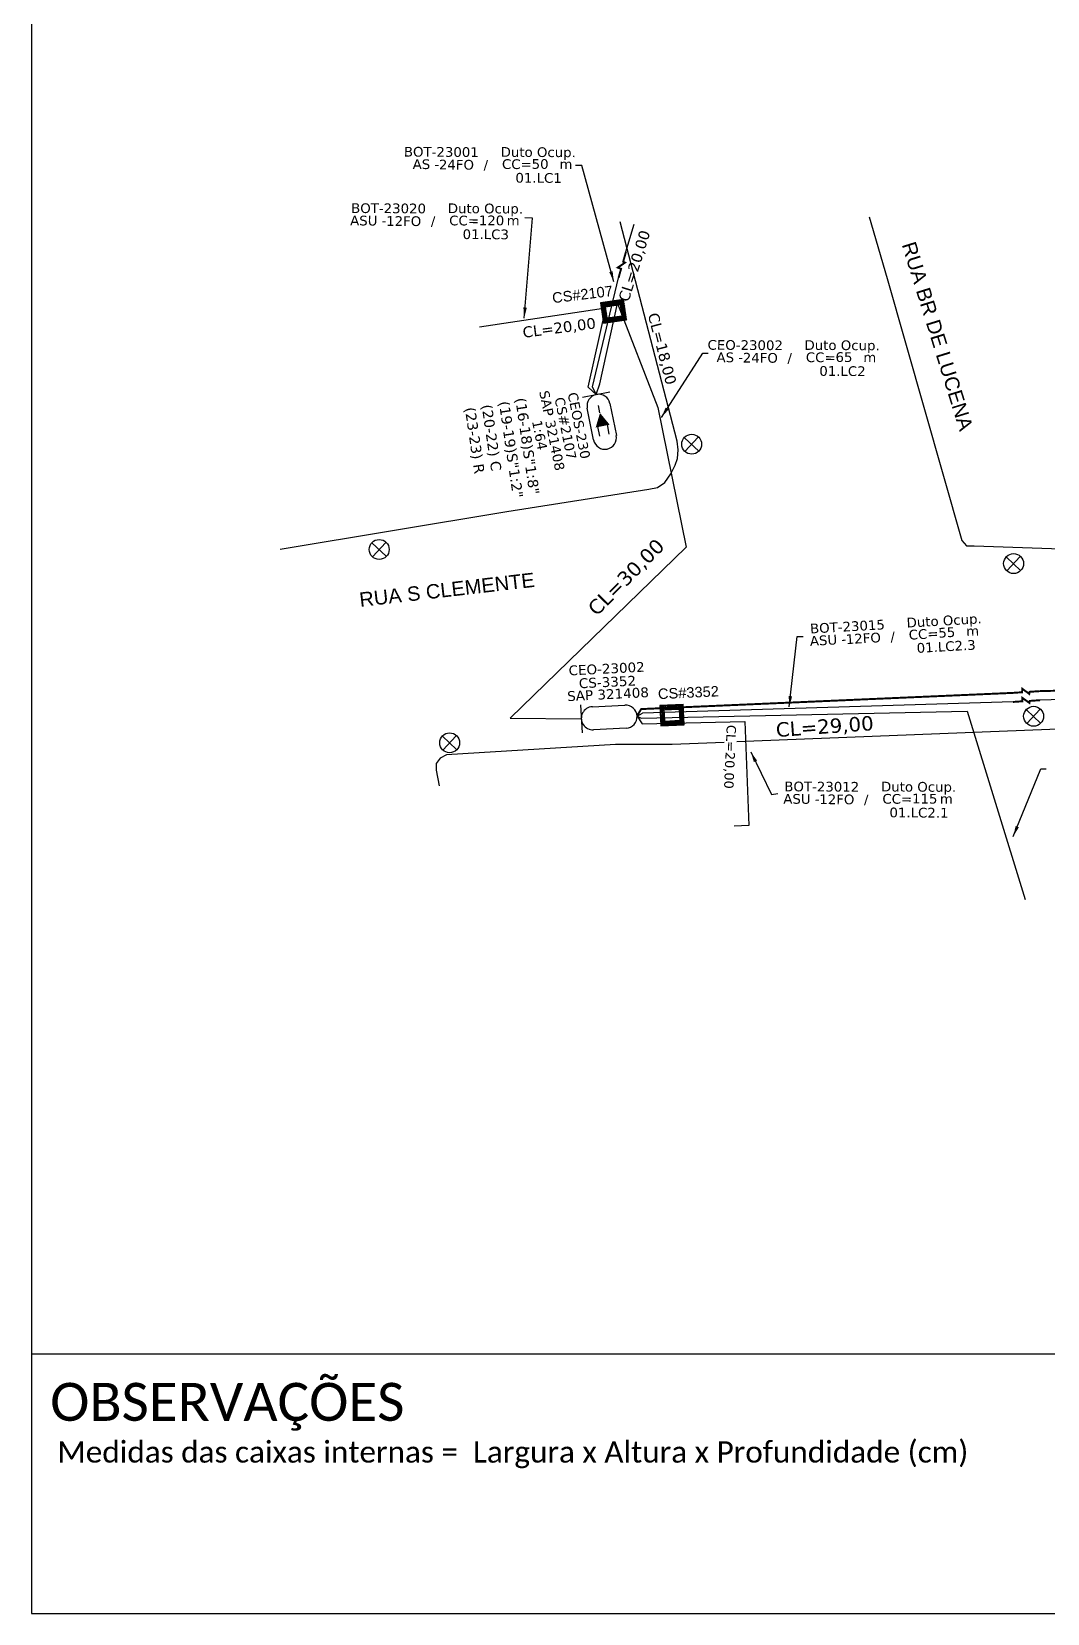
# Model space of a CAD drawing. Extents: x -89 to 749, y 705 to 1299.
# Drawn here: x -89.3 to 101.5, y 705 to 1002 of the extents above; entities that cross this region are included whole.
import ezdxf
from ezdxf.enums import TextEntityAlignment as Align

# ---------------------------------------------------------------- set-up
doc = ezdxf.new("R2010")
doc.units = 0
for name, color, linetype in [('10.1-Caixas Subterrâneas', 5, 'Continuous'), ('20.4-CEOS', 1, 'Continuous'), ('20.5-CEO', 1, 'Continuous'), ('Ancoragem Fachada', 7, 'Continuous'), ('CAP a instalar', 1, 'Continuous'), ('celulas gpon', 7, 'Continuous'), ('label_cabos', 7, 'Continuous'), ('locais', 7, 'Continuous'), ('QUADRA', 7, 'Continuous'), ('Subida Lateral', 5, 'Continuous')]:
    doc.layers.add(name, color=color, linetype=linetype)
doc.layers.add('Segmento Logradouro Texto', color=7, linetype='Continuous', lineweight=0)
doc.styles.add('ARIAL', font='arial.ttf')
doc.styles.add('DIGICADE', font='arial.ttf')
doc.styles.add('siredit', font='verdana.ttf')
doc.styles.add('WMF-Calibri0', font='calibri.ttf')
doc.linetypes.add('FENCELINE1', pattern='A,0.25,-0.1,[133,ltypeshp.shx,S=0.1,R=0,X=-0.1,Y=0],-0.1,1', length=1.45)
doc.dimstyles.new('CC', dxfattribs={"dimtxt": 1, "dimasz": 2, "dimexe": 0.18, "dimexo": 0.0625, "dimgap": 0.09, "dimtad": 0, "dimdec": 0, "dimrnd": 1, "dimzin": 0, "dimdsep": 46, "dimtxsty": 'siredit', "dimblk": 'NONE', "dimcen": 0, "dimse1": 1, "dimse2": 1, "dimsd1": 1, "dimsd2": 1, "dimclrt": 7, "dimadec": 0, "dimazin": 0, "dimtfac": 1, "dimtdec": 0, "dimtofl": 0, "dimtmove": 0, "dimatfit": 3, "dimfxl": 0, "dimtolj": 1, "dimtzin": 0, "dimarcsym": 0})

# ---------------------------------------------------------------- blocks, each defined once
blk = doc.blocks.new('*X58')
at = {"color": 0, "linetype": 'Continuous'}
for p, q in [((-1.25, 0.34099), (-0.49099, 1.1)), ((-1.25, 0.517767), (-0.667767, 1.1)), ((-1.25, 0.694544), (-0.844544, 1.1)), ((-1.25, 0.87132), (-1.02132, 1.1)), ((-1.25, 1.048097), (-1.198097, 1.1)), ((-1.25, 0.164214), (-0.8035, 0.610714)), ((-1.25, -0.012563), (-0.8035, 0.433937)), ((-1.25, -0.18934), (-0.8035, 0.25716)), ((-1.25, -0.366117), (-0.8035, 0.080383)), ((-0.789214, 0.625), (-0.314214, 1.1)), ((-0.612437, 0.625), (-0.137437, 1.1)), ((-0.43566, 0.625), (0.03934, 1.1)), ((-0.258883, 0.625), (0.216117, 1.1)), ((-0.082107, 0.625), (0.392893, 1.1)), ((0.09467, 0.625), (0.56967, 1.1)), ((0.271447, 0.625), (0.746447, 1.1)), ((0.448223, 0.625), (0.923223, 1.1)), ((0.625, 0.625), (1.1, 1.1)), ((0.801777, 0.625), (1.25, 1.073223)), ((0.8035, 0.449947), (1.25, 0.896447)), ((0.8035, 0.27317), (1.25, 0.71967)), ((0.8035, 0.096393), (1.25, 0.542893)), ((0.8035, -0.080383), (1.25, 0.366117)), ((0.8035, -0.25716), (1.25, 0.18934)), ((0.8035, -0.433937), (1.25, 0.012563)), ((-1.25, -0.542893), (-0.8035, -0.096393)), ((-1.25, -0.71967), (-0.8035, -0.27317)), ((-1.25, -0.896447), (-0.8035, -0.449947)), ((-1.25, -1.073223), (-0.801777, -0.625)), ((-1.1, -1.1), (-0.625, -0.625)), ((-0.923223, -1.1), (-0.448223, -0.625)), ((-0.746447, -1.1), (-0.271447, -0.625)), ((-0.56967, -1.1), (-0.09467, -0.625)), ((-0.392893, -1.1), (0.082107, -0.625)), ((-0.216117, -1.1), (0.258883, -0.625)), ((-0.03934, -1.1), (0.43566, -0.625)), ((0.137437, -1.1), (0.612437, -0.625)), ((0.314214, -1.1), (0.789214, -0.625)), ((0.49099, -1.1), (1.25, -0.34099)), ((0.667767, -1.1), (1.25, -0.517767)), ((0.8035, -0.610714), (1.25, -0.164214)), ((0.844544, -1.1), (1.25, -0.694544)), ((1.02132, -1.1), (1.25, -0.87132)), ((1.198097, -1.1), (1.25, -1.048097))]:
    blk.add_line(p, q, dxfattribs=at)
blk = doc.blocks.new('MANHOLE_MQ')
at = {"color": 0, "linetype": 'Continuous'}
for p, q in [((0.00000623, 0.00000569), (-0.00000627, 0.00000569)), ((-0.00000627, 0.00000569), (-0.00000627, -0.00000531)), ((-0.00000404, 0.00000331), (0.00000399, 0.00000331)), ((-0.00000404, -0.00000294), (-0.00000404, 0.00000331)), ((0.00000399, 0.00000331), (0.00000399, -0.00000294)), ((0.00000623, -0.00000531), (0.00000623, 0.00000569)), ((-0.00000627, -0.00000531), (0.00000623, -0.00000531)), ((0.00000399, -0.00000294), (-0.00000404, -0.00000294)), ((0.00000399, -0.00000294), (0.00000399, -0.00000294))]:
    blk.add_line(p, q, dxfattribs=at)
at = {"color": 0, "linetype": 'Continuous', "xscale": 5e-06, "yscale": 5e-06, "zscale": 1e-05}
blk.add_blockref('*X58', (-0.00000002, 0.00000019), dxfattribs=at)
blk = doc.blocks.new('_None')
blk = doc.blocks.new('Inst CB DT OCUP CFOA-SM-AS-80-TS-24')
at = {"layer": 'label_cabos', "color": 0, "style": 'siredit'}
for tag, flags, p in [('ID_ATIVIDADE', 3, (1.31, 2.67)), ('FATOR', 1, (11.56, 2.55))]:
    blk.add_attdef(tag, text='', height=1, rotation=359.69, dxfattribs=dict(at, flags=flags)).set_placement(p, align=Align.MIDDLE_CENTER)
for tag, p in [('DESTINO_CABO', (3.13, 1.26)), ('TIPO_CABO', (13.11, 1.24)), ('TIPO_CABO', (1.76, 0)), ('CABO', (4.69, -0.05)), ('/', (7.71, -0.05)), ('LANCE', (10.91, 0)), ('UND', (15.96, 0)), ('FID', (13.15, -1.41))]:
    blk.add_attdef(tag, text='', height=1, rotation=359.69, dxfattribs=at).set_placement(p, align=Align.MIDDLE_CENTER)
blk.add_attdef('QTDE', (12.43, -0.47), '', height=1, rotation=359.69, dxfattribs=at)
blk = doc.blocks.new('Inst CB DT OCUP CFOA-SM-ASU-120-S-12')
at = {"layer": 'label_cabos', "color": 0, "style": 'siredit'}
for tag, flags, p in [('ID_ATIVIDADE', 3, (1.31, 2.67)), ('FATOR', 1, (11.56, 2.55))]:
    blk.add_attdef(tag, text='', height=1, rotation=359.69, dxfattribs=dict(at, flags=flags)).set_placement(p, align=Align.MIDDLE_CENTER)
for tag, p in [('DESTINO_CABO', (3.13, 1.26)), ('TIPO_CABO', (13.11, 1.24)), ('TIPO_CABO', (1.26, 0)), ('CABO', (4.69, -0.05)), ('/', (7.71, -0.05)), ('LANCE', (10.91, 0)), ('UND', (15.96, 0)), ('FID', (13.15, -1.41))]:
    blk.add_attdef(tag, text='', height=1, rotation=359.69, dxfattribs=at).set_placement(p, align=Align.MIDDLE_CENTER)
blk.add_attdef('QTDE', (12.43, -0.47), '', height=1, rotation=359.69, dxfattribs=at)
blk = doc.blocks.new('*U69')
at = {"layer": '20.4-CEOS', "color": 7, "style": 'siredit'}
for tag, p in [('FIBRAS_SPLITTER', (0, 0)), ('FIBRAS_TOP_C', (0, -4.13)), ('RESERVA_FINAIS', (0, -5.46))]:
    blk.add_attdef(tag, p, '', height=1.01, dxfattribs=at)
for tag, p, flags in [('ID_ATIVIDADE', (0, -6.77), 3), ('FATOR', (0, -8.09), 1), ('QTDE', (0, -9.4), 1), ('FID', (0, -10.71), 1)]:
    blk.add_attdef(tag, p, '', height=1.01, dxfattribs=dict(at, flags=flags))
blk = doc.blocks.new('*U71')
at = {"layer": '20.4-CEOS', "color": 7, "style": 'siredit'}
for tag, p in [('FIBRAS_SPLITTER', (0, 0)), ('FIBRAS_TOP_C', (0, -4.13)), ('RESERVA_FINAIS', (0, -5.46))]:
    blk.add_attdef(tag, p, '', height=1.01, dxfattribs=at)
for tag, p, flags in [('ID_ATIVIDADE', (0, -6.77), 3), ('FATOR', (0, -8.09), 1), ('QTDE', (0, -9.4), 1), ('FID', (0, -10.71), 1)]:
    blk.add_attdef(tag, p, '', height=1.01, dxfattribs=dict(at, flags=flags))

msp = doc.modelspace()

# ---------------------------------------------------------------- linework, layer by layer
msp.add_lwpolyline([(-89.32, 705.02), (749.25, 705.02), (749.25, 1299.02), (-89.32, 1299.02), (-89.32, 705.02)])
at = {"color": 7}
msp.add_lwpolyline([(-89.24, 753.78), (237.71, 753.78)], dxfattribs=at)
at = {"layer": '20.4-CEOS'}
for p, q in [((16.23, 925.35), (15.03, 931.33)), ((19.29, 932.18), (20.5, 926.21))]:
    msp.add_line(p, q, dxfattribs=at)
for points in [[(14.16, 933.37), (19.3, 934.4)], [(17.43, 930.42), (17.14, 931.85)], [(16.98, 927.87), (17.34, 926.06)], [(18.75, 928.23), (19.12, 926.42)]]:
    msp.add_lwpolyline(points, dxfattribs=at)
msp.add_lwpolyline([(17.43, 930.42, 0, 2.68, 0), (17.93, 927.95, 2.68, 2.68, 0)], format="xyseb", dxfattribs=at)
for centre, start, end in [((17.16, 931.76), 11.3869, 191.3869), ((18.36, 925.78), 191.3869, 11.3869)]:
    msp.add_arc(centre, 2.17, start, end, dxfattribs=at)
at = {"layer": '20.5-CEO', "color": 5}
for p, q in [((15.99, 875.27), (22.11, 875.58)), ((22.32, 871.22), (16.21, 870.91))]:
    msp.add_line(p, q, dxfattribs=at)
msp.add_lwpolyline([(13.79, 875.61), (14.06, 870.35)], dxfattribs=at)
for centre, start, end in [((16.1, 873.09), 92.8774, 272.8774), ((22.21, 873.4), 272.8774, 92.8774)]:
    msp.add_arc(centre, 2.18, start, end, dxfattribs=at)
at = {"layer": 'CAP a instalar', "color": 7, "linetype": 'FENCELINE1', "ltscale": 5}
for points in [[(22.31, 960.7), (23.84, 965.88)], [(170.95, 878.64), (100.07, 876.49), (100.07, 876.49)]]:
    msp.add_lwpolyline(points, dxfattribs=at)
at = {"layer": 'CAP a instalar', "color": 7, "ltscale": 5}
for points in [[(16.05, 935.3), (20.92, 955.82)], [(17.37, 935.87), (20.71, 950.97), (20.71, 950.97), (28.28, 931.42), (33.6, 905.23), (0.55, 873.12), (13.92, 872.98)], [(16.73, 933.89), (17.37, 935.87)], [(16.73, 933.89), (16.05, 935.3)], [(95.01, 876.16), (25.41, 874.05)], [(24.39, 873.51), (25.16, 873.1), (86.42, 874.45), (86.42, 874.45)], [(86.42, 874.45), (97.31, 839.04)], [(25.37, 872.07), (44.65, 872.49), (45.39, 852.98), (42.63, 852.85)]]:
    msp.add_lwpolyline(points, dxfattribs=at)
at = {"layer": 'CAP a instalar', "color": 8, "ltscale": 5}
for points in [[(18.51, 950.07), (-5.19, 946.55)], [(15.18, 935.28), (18.51, 950.07)], [(16.73, 933.89), (15.18, 935.28)]]:
    msp.add_lwpolyline(points, dxfattribs=at)
at = {"layer": 'CAP a instalar', "color": 10, "linetype": 'FENCELINE1', "ltscale": 5, "const_width": 0.365}
msp.add_lwpolyline([(100.04, 878.19), (172.66, 879.99)], dxfattribs=at)
at = {"layer": 'CAP a instalar', "color": 10, "ltscale": 5, "const_width": 0.365}
msp.add_lwpolyline([(24.39, 873.51), (25.16, 874.82), (94.98, 877.86)], dxfattribs=at)
at = {"layer": 'CAP a instalar', "color": 5, "ltscale": 5}
for points in [[(24.39, 873.51), (25.41, 874.05)], [(24.39, 873.51), (25.37, 872.07)]]:
    msp.add_lwpolyline(points, dxfattribs=at)
at = {"layer": 'locais', "color": 1}
for p, q in [((33.29, 925.78), (35.97, 923.27)), ((35.88, 925.87), (33.37, 923.19)), ((-25.41, 906.02), (-22.72, 903.51)), ((-22.81, 906.11), (-25.32, 903.43)), ((93.75, 903.37), (96.43, 900.86)), ((96.35, 903.45), (93.83, 900.77)), ((97.51, 874.7), (100.19, 872.19)), ((100.11, 874.79), (97.59, 872.1)), ((-12.17, 869.72), (-9.49, 867.21)), ((-9.57, 869.81), (-12.08, 867.13))]:
    msp.add_line(p, q, dxfattribs=at)
for centre in [(34.65, 924.55), (-24.04, 904.79), (95.11, 902.14), (98.87, 873.47), (-10.81, 868.49)]:
    msp.add_circle(centre, 1.87, dxfattribs=at)
at = {"layer": 'QUADRA', "color": 4}
for points in [[(-42.65, 904.82), (-0.07, 911.92), (26.6, 916.11), (28.21, 916.43), (29.59, 917.39), (30.72, 919.01), (31.57, 920.61), (32.01, 921.9), (32.11, 923.51), (31.95, 925.11), (21.21, 966.3)], [(67.99, 967.25), (71.39, 955.69), (85.37, 906.45), (86.25, 905.48), (87.7, 905.48), (105.87, 904.85), (171.07, 906.45), (281.64, 912.38)], [(67.99, 967.25), (71.39, 955.69), (85.37, 906.45), (86.25, 905.48), (87.7, 905.48), (105.87, 904.85), (171.07, 906.45), (281.64, 912.38)], [(277.94, 863.99), (275.22, 875.24), (274.26, 876.2), (257.28, 876.2), (206.25, 874.92), (197.7, 874.92), (196.5, 874.27), (195.77, 873.3), (195.71, 871.7), (197.14, 864.62), (198.51, 856.57), (197.85, 855.6), (196.66, 855.28), (190.52, 853.67), (189.16, 853.67), (188.01, 853.99), (187.43, 855.28), (185.7, 862.37), (183.24, 872.34), (182.3, 872.66), (181.01, 873.3), (173.37, 873.62), (168.66, 873.62), (43.15, 868.64)], [(40.73, 868.54), (31, 868.15), (20.32, 868.15), (-11.4, 866.23), (-12.58, 865.58), (-13.31, 864.62), (-13.37, 863.32), (-12.76, 860.42)]]:
    msp.add_lwpolyline(points, dxfattribs=at)
at = {"layer": 'Subida Lateral', "color": 5, "const_width": 0.365}
for points in [[(20.92, 955.82), (21.39, 957.49), (20.77, 957.72), (22.13, 958.65), (21.79, 958.83), (22.31, 960.7)], [(94.98, 877.86), (96.71, 877.98), (96.72, 878.65), (98.05, 877.67), (98.11, 878.06), (100.04, 878.19)], [(95.01, 876.16), (96.74, 876.28), (96.74, 876.94), (98.08, 875.97), (98.14, 876.35), (100.07, 876.49)]]:
    msp.add_lwpolyline(points, dxfattribs=at)

# ---------------------------------------------------------------- block references
at = {"layer": '10.1-Caixas Subterrâneas', "color": 30, "xscale": 348757.8091171074, "yscale": 348757.8091171076, "zscale": 348757.8091171075}
for p, rotation in [((19.97, 949.56), 188.4203715481281), ((30.94, 873.74), 182.833650342418)]:
    msp.add_blockref('MANHOLE_MQ', p, dxfattribs=dict(at, rotation=rotation))
at = {"layer": '20.4-CEOS', "color": 0, "lineweight": 0}
ref = msp.add_blockref('*U69', (1.5, 933.13), dxfattribs=dict(at, xscale=1.934957074644737, yscale=1.934957074644736, zscale=1.934957074644736, rotation=278.4045208440202))
ref.add_attrib('FIBRAS_SPLITTER', '(16-18)S"1:8"', (1.5, 933.13), dxfattribs={"color": 7, "height": 1.9537, "rotation": 278.4045, "style": 'siredit'})
ref.add_attrib('FIBRAS_TOP_C', '(20-22) C', (-4.82, 931.87), dxfattribs={"color": 7, "height": 1.954, "rotation": 278.4045, "style": 'siredit'})
ref.add_attrib('RESERVA_FINAIS', '(23-23) R', (-7.97, 931.36), dxfattribs={"color": 7, "height": 1.954, "rotation": 278.4045, "style": 'siredit'})
ref = msp.add_blockref('*U71', (-1.58, 932.49), dxfattribs=dict(at, xscale=1.934957074644737, yscale=1.934957074644736, zscale=1.934957074644736, rotation=278.4045208440202))
ref.add_attrib('FIBRAS_SPLITTER', '(19-19)S"1:2"', (-1.58, 932.49), dxfattribs={"color": 7, "height": 1.9537, "rotation": 278.4045, "style": 'siredit'})
at = {"layer": 'label_cabos', "color": 0, "lineweight": 0}
ref = msp.add_blockref('Inst CB DT OCUP CFOA-SM-AS-80-TS-24', (-18.08, 977.13), dxfattribs=dict(at, xscale=1.823352377162471, yscale=1.823352377162471, zscale=1.823352377162471))
ref.add_attrib('DESTINO_CABO', 'BOT-23001', dxfattribs={"color": 0, "height": 1.823, "rotation": 359.69, "style": 'siredit'}).set_placement((-12.37, 979.44), align=Align.MIDDLE_CENTER)
ref.add_attrib('CABO', '24FO', dxfattribs={"color": 0, "height": 1.823, "rotation": 359.69, "style": 'siredit'}).set_placement((-9.53, 977.04), align=Align.MIDDLE_CENTER)
ref.add_attrib('TIPO_CABO', 'Duto Ocup.', dxfattribs={"color": 0, "height": 1.823, "rotation": 359.69, "style": 'siredit'}).set_placement((5.83, 979.4), align=Align.MIDDLE_CENTER)
ref.add_attrib('/', '/', dxfattribs={"color": 0, "height": 1.82, "rotation": 359.69, "style": 'siredit'}).set_placement((-4.01, 977.04), align=Align.MIDDLE_CENTER)
ref.add_attrib('TIPO_CABO', 'AS - ', dxfattribs={"color": 0, "height": 1.823, "rotation": 359.69, "style": 'siredit'}).set_placement((-14.86, 977.13), align=Align.MIDDLE_CENTER)
ref.add_attrib('FID', '01.LC1', dxfattribs={"color": 0, "height": 1.823, "rotation": 359.69, "style": 'siredit'}).set_placement((5.9, 974.56), align=Align.MIDDLE_CENTER)
ref.add_attrib('LANCE', 'CC=', dxfattribs={"color": 0, "height": 1.823, "rotation": 359.69, "style": 'siredit'}).set_placement((1.82, 977.14), align=Align.MIDDLE_CENTER)
ref.add_attrib('QTDE', '50', (4.59, 976.27), dxfattribs={"color": 0, "height": 1.823, "rotation": 359.69, "style": 'siredit'})
ref.add_attrib('UND', 'm', dxfattribs={"color": 0, "height": 1.82, "rotation": 359.69, "style": 'siredit'}).set_placement((11.03, 977.14), align=Align.MIDDLE_CENTER)
ref = msp.add_blockref('Inst CB DT OCUP CFOA-SM-ASU-120-S-12', (-27.99, 966.55), dxfattribs=dict(at, xscale=1.823352377162471, yscale=1.823352377162471, zscale=1.823352377162471))
ref.add_attrib('DESTINO_CABO', 'BOT-23020', dxfattribs={"color": 0, "height": 1.823, "rotation": 359.69, "style": 'siredit'}).set_placement((-22.28, 968.85), align=Align.MIDDLE_CENTER)
ref.add_attrib('CABO', '12FO', dxfattribs={"color": 0, "height": 1.823, "rotation": 359.69, "style": 'siredit'}).set_placement((-19.44, 966.45), align=Align.MIDDLE_CENTER)
ref.add_attrib('TIPO_CABO', 'Duto Ocup.', dxfattribs={"color": 0, "height": 1.823, "rotation": 359.69, "style": 'siredit'}).set_placement((-4.09, 968.82), align=Align.MIDDLE_CENTER)
ref.add_attrib('/', '/', dxfattribs={"color": 0, "height": 1.82, "rotation": 359.69, "style": 'siredit'}).set_placement((-13.92, 966.45), align=Align.MIDDLE_CENTER)
ref.add_attrib('TIPO_CABO', 'ASU - ', dxfattribs={"color": 0, "height": 1.823, "rotation": 359.69, "style": 'siredit'}).set_placement((-25.69, 966.54), align=Align.MIDDLE_CENTER)
ref.add_attrib('FID', '01.LC3', dxfattribs={"color": 0, "height": 1.823, "rotation": 359.69, "style": 'siredit'}).set_placement((-4.02, 963.97), align=Align.MIDDLE_CENTER)
ref.add_attrib('LANCE', 'CC=', dxfattribs={"color": 0, "height": 1.823, "rotation": 359.69, "style": 'siredit'}).set_placement((-8.1, 966.55), align=Align.MIDDLE_CENTER)
ref.add_attrib('QTDE', '120', (-5.33, 965.68), dxfattribs={"color": 0, "height": 1.823, "rotation": 359.69, "style": 'siredit'})
ref.add_attrib('UND', 'm', dxfattribs={"color": 0, "height": 1.82, "rotation": 359.69, "style": 'siredit'}).set_placement((1.12, 966.55), align=Align.MIDDLE_CENTER)
ref = msp.add_blockref('Inst CB DT OCUP CFOA-SM-AS-80-TS-24', (39, 940.87), dxfattribs=dict(at, xscale=1.823352377162471, yscale=1.823352377162471, zscale=1.823352377162471))
ref.add_attrib('DESTINO_CABO', 'CEO-23002', dxfattribs={"color": 0, "height": 1.823, "rotation": 359.69, "style": 'siredit'}).set_placement((44.71, 943.17), align=Align.MIDDLE_CENTER)
ref.add_attrib('CABO', '24FO', dxfattribs={"color": 0, "height": 1.823, "rotation": 359.69, "style": 'siredit'}).set_placement((47.54, 940.78), align=Align.MIDDLE_CENTER)
ref.add_attrib('TIPO_CABO', 'Duto Ocup.', dxfattribs={"color": 0, "height": 1.823, "rotation": 359.69, "style": 'siredit'}).set_placement((62.9, 943.14), align=Align.MIDDLE_CENTER)
ref.add_attrib('/', '/', dxfattribs={"color": 0, "height": 1.82, "rotation": 359.69, "style": 'siredit'}).set_placement((53.06, 940.78), align=Align.MIDDLE_CENTER)
ref.add_attrib('TIPO_CABO', 'AS - ', dxfattribs={"color": 0, "height": 1.823, "rotation": 359.69, "style": 'siredit'}).set_placement((42.21, 940.86), align=Align.MIDDLE_CENTER)
ref.add_attrib('FID', '01.LC2', dxfattribs={"color": 0, "height": 1.823, "rotation": 359.69, "style": 'siredit'}).set_placement((62.97, 938.29), align=Align.MIDDLE_CENTER)
ref.add_attrib('LANCE', 'CC=', dxfattribs={"color": 0, "height": 1.823, "rotation": 359.69, "style": 'siredit'}).set_placement((58.89, 940.87), align=Align.MIDDLE_CENTER)
ref.add_attrib('QTDE', '65', (61.66, 940.01), dxfattribs={"color": 0, "height": 1.823, "rotation": 359.69, "style": 'siredit'})
ref.add_attrib('UND', 'm', dxfattribs={"color": 0, "height": 1.82, "rotation": 359.69, "style": 'siredit'}).set_placement((68.1, 940.87), align=Align.MIDDLE_CENTER)
ref = msp.add_blockref('Inst CB DT OCUP CFOA-SM-ASU-120-S-12', (58.35, 887.67), dxfattribs=dict(at, xscale=1.823352377162471, yscale=1.823352377162471, zscale=1.823352377162471, rotation=3.576334385701411))
ref.add_attrib('DESTINO_CABO', 'BOT-23015', dxfattribs={"color": 0, "height": 1.823, "rotation": 3.2663, "style": 'siredit'}).set_placement((63.9, 890.32), align=Align.MIDDLE_CENTER)
ref.add_attrib('CABO', '12FO', dxfattribs={"color": 0, "height": 1.823, "rotation": 3.2663, "style": 'siredit'}).set_placement((66.88, 888.11), align=Align.MIDDLE_CENTER)
ref.add_attrib('TIPO_CABO', 'Duto Ocup.', dxfattribs={"color": 0, "height": 1.823, "rotation": 3.2663, "style": 'siredit'}).set_placement((82.06, 891.43), align=Align.MIDDLE_CENTER)
ref.add_attrib('/', '/', dxfattribs={"color": 0, "height": 1.82, "rotation": 3.2663, "style": 'siredit'}).set_placement((72.39, 888.45), align=Align.MIDDLE_CENTER)
ref.add_attrib('TIPO_CABO', 'ASU - ', dxfattribs={"color": 0, "height": 1.823, "rotation": 3.2663, "style": 'siredit'}).set_placement((60.65, 887.81), align=Align.MIDDLE_CENTER)
ref.add_attrib('FID', '01.LC2.3', dxfattribs={"color": 0, "height": 1.823, "rotation": 3.2663, "style": 'siredit'}).set_placement((82.44, 886.59), align=Align.MIDDLE_CENTER)
ref.add_attrib('LANCE', 'CC=', dxfattribs={"color": 0, "height": 1.823, "rotation": 3.2663, "style": 'siredit'}).set_placement((78.2, 888.91), align=Align.MIDDLE_CENTER)
ref.add_attrib('QTDE', '55', (81.02, 888.22), dxfattribs={"color": 0, "height": 1.823, "rotation": 3.2663, "style": 'siredit'})
ref.add_attrib('UND', 'm', dxfattribs={"color": 0, "height": 1.82, "rotation": 3.2663, "style": 'siredit'}).set_placement((87.4, 889.49), align=Align.MIDDLE_CENTER)
ref = msp.add_blockref('Inst CB DT OCUP CFOA-SM-ASU-120-S-12', (53.37, 857.96), dxfattribs=dict(at, xscale=1.823352377162471, yscale=1.823352377162471, zscale=1.823352377162471))
ref.add_attrib('DESTINO_CABO', 'BOT-23012', dxfattribs={"color": 0, "height": 1.823, "rotation": 359.69, "style": 'siredit'}).set_placement((59.08, 860.26), align=Align.MIDDLE_CENTER)
ref.add_attrib('CABO', '12FO', dxfattribs={"color": 0, "height": 1.823, "rotation": 359.69, "style": 'siredit'}).set_placement((61.91, 857.87), align=Align.MIDDLE_CENTER)
ref.add_attrib('TIPO_CABO', 'Duto Ocup.', dxfattribs={"color": 0, "height": 1.823, "rotation": 359.69, "style": 'siredit'}).set_placement((77.27, 860.23), align=Align.MIDDLE_CENTER)
ref.add_attrib('/', '/', dxfattribs={"color": 0, "height": 1.82, "rotation": 359.69, "style": 'siredit'}).set_placement((67.43, 857.87), align=Align.MIDDLE_CENTER)
ref.add_attrib('TIPO_CABO', 'ASU - ', dxfattribs={"color": 0, "height": 1.823, "rotation": 359.69, "style": 'siredit'}).set_placement((55.67, 857.95), align=Align.MIDDLE_CENTER)
ref.add_attrib('FID', '01.LC2.1', dxfattribs={"color": 0, "height": 1.823, "rotation": 359.69, "style": 'siredit'}).set_placement((77.34, 855.38), align=Align.MIDDLE_CENTER)
ref.add_attrib('LANCE', 'CC=', dxfattribs={"color": 0, "height": 1.823, "rotation": 359.69, "style": 'siredit'}).set_placement((73.26, 857.96), align=Align.MIDDLE_CENTER)
ref.add_attrib('QTDE', '115', (76.03, 857.1), dxfattribs={"color": 0, "height": 1.823, "rotation": 359.69, "style": 'siredit'})
ref.add_attrib('UND', 'm', dxfattribs={"color": 0, "height": 1.82, "rotation": 359.69, "style": 'siredit'}).set_placement((82.48, 857.96), align=Align.MIDDLE_CENTER)

# ---------------------------------------------------------------- texts
at = {"color": 7, "style": 'WMF-Calibri0'}
msp.add_text('OBSERVAÇÕES', height=7.1308, dxfattribs=at).set_placement((-85.83, 741.17))
at = {"color": 7, "insert": (-84.48, 737.33), "char_height": 4, "width": 658.8434, "attachment_point": 1, "style": 'WMF-Calibri0'}
msp.add_mtext('Medidas das caixas internas =  Largura x Altura x Profundidade (cm)', dxfattribs=at)
at = {"layer": '10.1-Caixas Subterrâneas', "color": 30, "style": 'ARIAL'}
for s, rotation, p in [('CS#2107', 6.8605, (8.57, 951.03)), ('CS#3352', 2.6756, (28.36, 876.68))]:
    msp.add_text(s, height=1.965, rotation=rotation, dxfattribs=at).set_placement(p)
at = {"layer": '20.4-CEOS', "color": 7, "lineweight": 0, "style": 'siredit'}
for s, p in [('SAP 321408', (9.33, 927.29)), ('CS#2107', (11.87, 927.71)), ('CEOS-230', (14.4, 928.24)), ('1:64', (7.01, 926.45))]:
    msp.add_text(s, height=1.841, rotation=281.3869, dxfattribs=at).set_placement(p, align=Align.TOP_CENTER)
at = {"layer": '20.4-CEOS', "color": 5, "lineweight": 0, "style": 'siredit'}
msp.add_text('CEO-23002', height=1.841, rotation=2.8774, dxfattribs=at).set_placement((18.63, 883.33), align=Align.TOP_CENTER)
at = {"layer": '20.5-CEO', "color": 5, "lineweight": 0, "style": 'siredit'}
for s, p in [('CS-3352', (18.78, 880.83)), ('SAP 321408', (18.89, 878.54))]:
    msp.add_text(s, height=1.848, rotation=2.8774, dxfattribs=at).set_placement(p, align=Align.TOP_CENTER)
at = {"layer": 'celulas gpon', "style": 'siredit'}
for s, height, rotation, p in [('CL=20,00', 2.035, 72.6067, (22.77, 951.14)), ('CL=20,00', 2.035, 7.4871, (3.04, 944.52)), ('CL=18,00', 2.035, 284.6222, (26.39, 948.92)), ('CL=30,00', 2.706, 45.1512, (16.79, 892.14)), ('CL=29,00', 2.706, 4.109, (50.56, 869.56)), ('CL=20,00', 1.765, 267.5892, (41.24, 871.88))]:
    msp.add_text(s, height=height, rotation=rotation, dxfattribs=at).set_placement(p)
at = {"layer": 'Segmento Logradouro Texto', "color": 5, "linetype": 'Continuous', "char_height": 2.6996, "attachment_point": 1, "style": 'DIGICADE'}
for s, insert, width, rotation in [('\\fArial|b0|i0|c0|p34;\\W1.0000000000;\\T1.0000000000;\\o\\lRUA BR DE LUCENA', (76.65, 962.85), 37.6454, 287.2228), ('\\fArial|b0|i0|c0|p34;\\W1.0000000000;\\T1.0000000000;\\o\\lRUA S CLEMENTE', (-27.91, 896.68), 33.8612, 6.5626)]:
    msp.add_mtext(s, dxfattribs=dict(at, insert=insert, width=width, rotation=rotation))

# ---------------------------------------------------------------- leaders
at = {"layer": 'Ancoragem Fachada'}
for points in [[(20.02, 955.03), (13.99, 976.88), (12.85, 976.88)], [(3.2, 948.24), (4.73, 966.99), (3.3, 967.09)], [(28.95, 929.57), (36.77, 941.64), (37.75, 941.64)], [(52.97, 875.26), (54.44, 888.47), (55.58, 888.47)], [(45.75, 866.8), (49.66, 858.81), (50.8, 858.97)], [(95.04, 850.9), (100.25, 863.61), (101.23, 863.61)]]:
    msp.add_leader(points, dimstyle='CC', dxfattribs=at)

doc.saveas('drawing.dxf')
